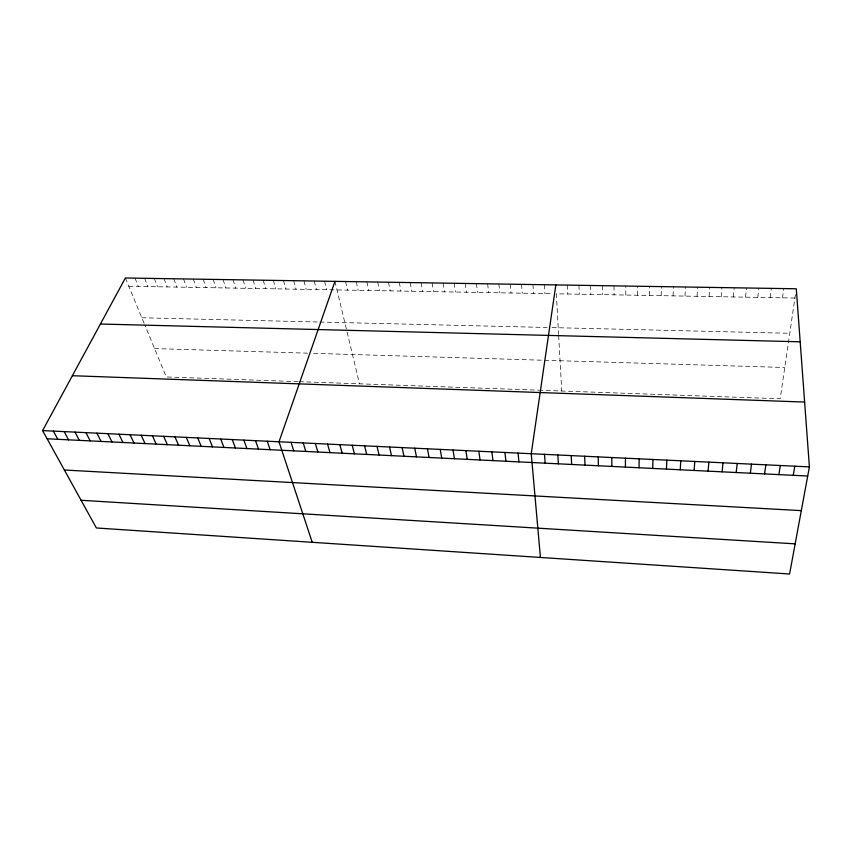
<?xml version="1.0" encoding="UTF-8"?>
<svg xmlns="http://www.w3.org/2000/svg" width="852" height="852" viewBox="0 0 852 852"><rect width="100%" height="100%" fill="white"/><g stroke="black" fill="none" stroke-linecap="round" stroke-linejoin="round"><path stroke-width="0.64" stroke-dasharray="4.26 3.19" d="M625.783 295.048L625.805 286.048M637.53 295.25L637.647 286.24M649.32 295.463L649.533 286.421M661.173 295.665L661.471 286.623M673.069 295.878L673.463 286.815M685.019 296.091L685.498 287.007M697.021 296.304L697.596 287.199M709.077 296.517L709.748 287.39M721.175 296.73L721.942 287.593M733.338 296.954L734.2 287.784M745.543 297.167L746.501 287.987M757.811 297.38L758.866 288.189M770.123 297.604L771.284 288.381M782.498 297.817L783.755 288.583M795.427 294.568L780.187 398.779L540.807 390.269M128.79 286.24L552.533 293.748M794.927 298.04L556.335 293.812L558.592 334.506M141.826 317.775L318.573 322.013M319.82 322.045L547.133 327.488M552.064 327.605L789.761 333.292M154.553 348.575L307.561 353.165M313.589 353.346L543.32 360.247M544.513 360.279L784.767 367.489M298.136 381.632L166.278 376.946L144.861 325.113M299.297 381.675L539.508 390.216M125.382 277.997L144.425 324.069M134.989 278.157L138.333 286.41M144.616 278.306L147.907 286.581M154.287 278.466L157.513 286.751M163.999 278.615L167.162 286.922M173.744 278.774L176.843 287.092M183.521 278.934L186.567 287.262M193.351 279.094L196.322 287.433M203.202 279.254L206.12 287.614M213.106 279.413L215.961 287.784M223.043 279.573L225.833 287.955M233.011 279.733L235.738 288.136M243.033 279.893L245.685 288.306M253.087 280.052L255.675 288.487M263.172 280.212L265.707 288.668M273.311 280.372L275.771 288.839M283.482 280.542L285.878 289.02M293.695 280.702L296.017 289.201M303.951 280.872L306.209 289.382M314.239 281.032L316.433 289.563M324.58 281.203L326.699 289.744M334.953 281.373L359.501 383.815M345.571 281.543L347.552 290.117M356.232 281.714L358.138 290.298M366.935 281.884L368.767 290.489M377.681 282.055L379.449 290.681M388.48 282.225L390.163 290.873M399.311 282.406L400.919 291.065M410.195 282.576L411.729 291.256M421.122 282.757L422.581 291.448M432.092 282.928L433.476 291.64M443.104 283.109L444.414 291.831M454.169 283.29L455.394 292.023M465.277 283.46L466.427 292.225M476.438 283.641L477.503 292.417M487.642 283.822L488.622 292.609M498.889 284.004L499.794 292.811M510.178 284.185L511.008 293.013M521.53 284.366L522.265 293.205M532.915 284.547L533.576 293.407M544.353 284.738L544.939 293.61M558.656 335.613L561.724 391.004M567.379 285.1L567.794 294.015M578.966 285.292L579.285 294.217M590.606 285.484L590.841 294.43M602.289 285.665L602.439 294.632M614.026 285.857L614.079 294.835"/><path stroke-width="1.28" d="M625.421 467.098L625.453 458.184M639.032 467.769L639.181 458.834M652.696 468.44L652.973 459.484M666.445 469.111L666.839 460.144M680.258 469.782L680.769 460.804M694.135 470.464L694.774 461.464M708.076 471.145L708.853 462.125M722.102 471.838L722.997 462.796M736.192 472.519L737.214 463.477M750.346 473.222L751.507 464.148M764.585 473.914L765.863 464.83M555.845 284.919L531.243 453.722L540.424 557.453M778.888 474.617L780.304 465.512M793.265 475.32L794.809 466.204M809.4 466.885L789.591 574.003L96.382 527.974L42.6 430.59L125.382 277.997L796.279 288.785L809.4 466.885L42.6 430.59M334.953 281.373L279.009 441.783L312.226 542.309M100.419 324.026L800.177 341.801M72.377 375.711L804.618 402.059M47.126 438.78L807.707 476.023M64.369 470.006L801.317 510.625M81.089 500.284L795.172 543.853M53.367 431.101L57.819 439.312M64.177 431.613L68.554 439.834M75.04 432.124L79.343 440.367M85.945 432.635L90.174 440.889M96.904 433.157L101.047 441.421M107.906 433.679L111.974 441.964M118.96 434.2L122.954 442.497M130.058 434.733L133.977 443.04M141.208 435.255L145.042 443.583M152.412 435.787L156.161 444.126M163.669 436.32L167.333 444.669M174.969 436.852L178.558 445.223M186.322 437.395L189.826 445.777M197.728 437.928L201.147 446.331M209.177 438.471L212.51 446.885M220.689 439.014L223.938 447.438M232.245 439.568L235.408 448.003M243.853 440.111L246.931 448.567M255.525 440.665L258.507 449.132M267.24 441.219L270.137 449.707M291.065 442.348L293.78 450.857M303.174 442.923L305.793 451.453M315.336 443.498L317.86 452.039M327.562 444.084L329.99 452.636M339.841 444.659L342.174 453.232M352.174 445.245L354.421 453.828M364.571 445.83L366.711 454.435M377.031 446.416L379.076 455.043M389.545 447.012L391.483 455.65M402.112 447.609L403.954 456.257M414.754 448.205L416.49 456.874M427.448 448.812L429.088 457.492M440.207 449.409L441.741 458.11M453.019 450.016L454.446 458.727M465.895 450.623L467.226 459.356M478.845 451.24L480.059 459.984M491.849 451.858L492.957 460.612M504.916 452.476L505.918 461.252M518.048 453.094L518.932 461.89M544.503 454.35L545.173 463.168M557.826 454.979L558.379 463.818M571.223 455.618L571.66 464.468M584.674 456.246L585.004 465.117M598.2 456.896L598.402 465.778M611.789 457.535L611.885 466.438"/></g></svg>
